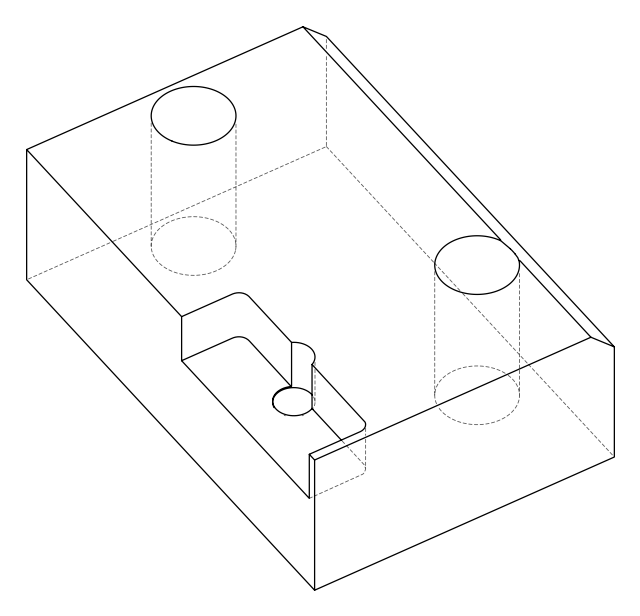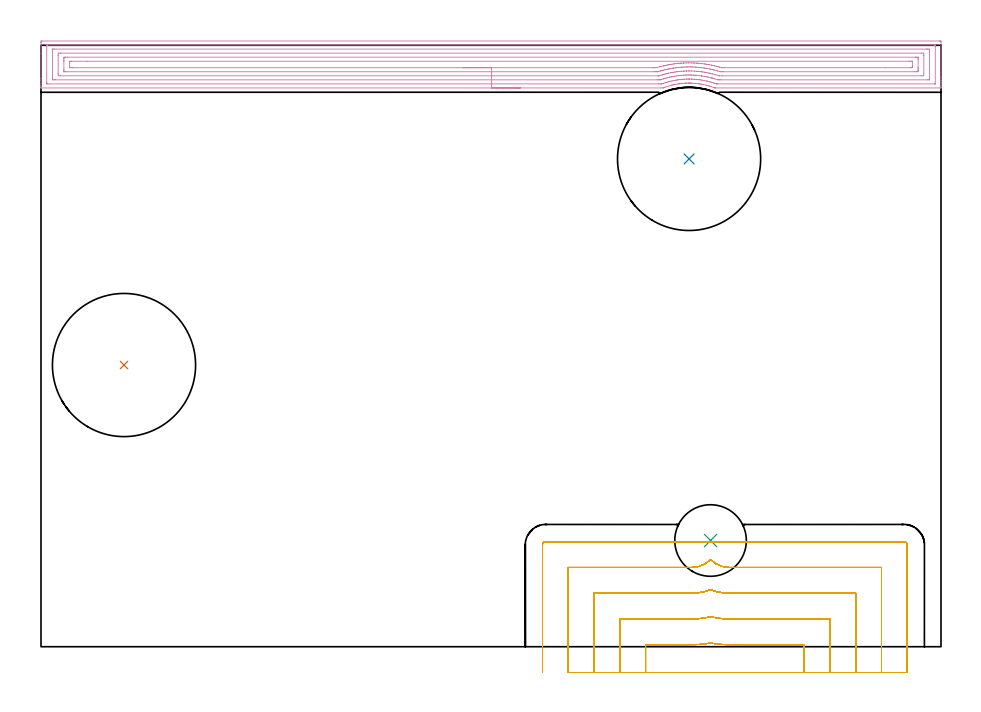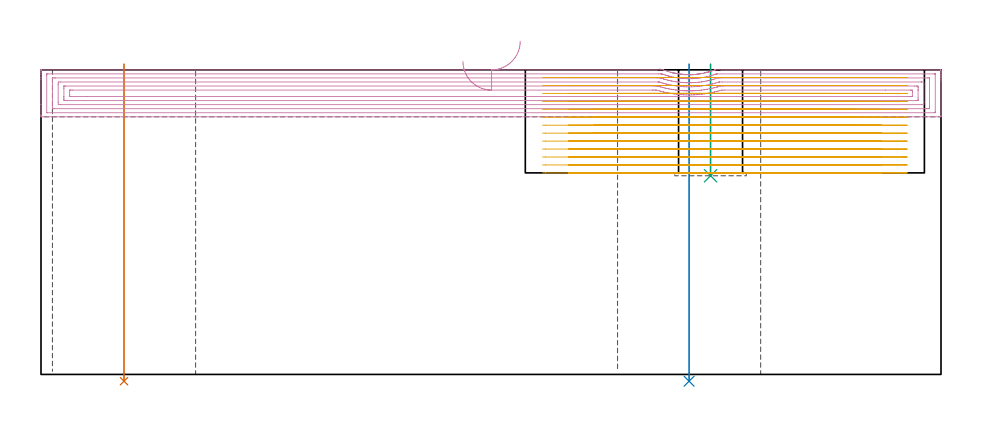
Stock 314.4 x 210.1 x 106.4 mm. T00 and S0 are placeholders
(PLAN: 5 operations, 3 tool changes, 55.8 min)
(1 INDEXABLE_INSERT_DRILL_THROUGH_HOLE_FROM_SOLID | STEP1HOLE | NXT0302_038 | 0.44 min | 208865 mm3)
(2 INDEXABLE_INSERT_DRILL_THROUGH_HOLE_FROM_SOLID_1 | STEP1HOLE_1 | NXT0302_038 | 0.44 min | 208871 mm3)
(3 INDEXABLE_INSERT_DRILL_BLIND_HOLE_FROM_SOLID | STEP1POCKET | UGT0302_004 | 0.16 min | 18144 mm3)
(4 AREA_MILL | FG_CHAMFER_SURFACE | UGT0205_001 | 15.43 min | 42271 mm3)
(5 MILL_OPEN_POCKET | POCKET_OPEN | NXT0201_011 | Follow Part, ap 3, ae 75% | 39.36 min | 199832 mm3)
(TOOL NXT0302_038 | Index. Insert Drill 50mm [880-D5000L50-04] | D50 PA176 FL200 Z2)
(TOOL UGT0302_004 | Indexable Insert Drill 25mm | D25 PA180 FL50 Z2)
(TOOL UGT0205_001 | Chamfer Mill 20 x 3 x 45 deg. | D20 FL50 Z2)
(TOOL NXT0201_011 | ENDMILL 12mm [2P460-1200-NA 1630] | D12 FL38 Z6)
(OP 1 INDEXABLE_INSERT_DRILL_THROUGH_HOLE_FROM_SOLID)
G17 G21 G94 G90
T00 M6
G54
G17 G0 G90 X29. Y98.4 S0 M3
G43 Z116.4 H1
G94 G81 G98 Z-2.373 F250. R108.4
G80
M5
M2
(OP 2 INDEXABLE_INSERT_DRILL_THROUGH_HOLE_FROM_SOLID_1)
G17 G21 G94 G90
T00 M6
G54
G17 G0 G90 X226.4 Y170.4 S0 M3
G43 Z116.4 H1
G94 G81 G98 Z-2.373 F250. R108.4
G80
M5
M2
(OP 3 INDEXABLE_INSERT_DRILL_BLIND_HOLE_FROM_SOLID)
G17 G21 G94 G90
T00 M6
G54
G17 G0 G90 X233.9 Y37.1 S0 M3
G43 Z116.4 H0
G94 G81 G98 Z69.4 F250. R108.4
G80
M5
M2
(OP 4 AREA_MILL)
G17 G21 G94 G90
T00 M6
G54
G17 G0 G90 X167.408 Y195.2 S1061 M3
G43 Z116.4 H0
G94 G1 X167.37 Z115.528 F250.
X167.256 Z114.663
X167.067 Z113.812
X166.805 Z112.98
X166.471 Z112.174
X166.068 Z111.4
X165.599 Z110.664
X165.068 Z109.972
X164.479 Z109.329
X163.835 Z108.739
X163.143 Z108.208
X162.408 Z107.74
X161.634 Z107.337
X160.828 Z107.003
X159.996 Z106.741
X159.144 Z106.552
X158.279 Z106.438
X157.408 Z106.4
X0.157
X0.009 Y195.203 Z106.388
X0.003 Y195.232 Z106.359
X0.001 Y195.258 Z106.334
X0. Y195.63 Z105.969
Y196.075 Z105.524
Y196.704 Z104.891
Y197.911 Z103.686
Y198.489 Z103.105
Y207.273 Z94.324
Y210.989 Z90.608
X0.001 Y211.28 Z90.318
X0.01 Y211.592 Z90.006
X0.321 Y211.599 Z89.999
X313.797 Y211.6 Z90.
X314.081 Y211.598 Z90.001
X314.39 Y211.592 Z90.006
X314.4 Y211.278 Z90.319
Y199.093 Z102.502
Y198.489 Z103.105
Y197.911 Z103.686
Y197.597 Z104.
Y197.018 Z104.578
Y196.704 Z104.891
Y196.075 Z105.524
Y195.63 Z105.969
Y195.258 Z106.333
X314.39 Y195.203 Z106.388
X314.243 Y195.2 Z106.4
X235.722
X235.463 Y195.205 Z106.391
X235.429 Y195.21 Z106.386
X235.275 Y195.266 Z106.33
X234.989 Y195.371 Z106.227
X234.094 Y195.676 Z105.922
X233.491 Y195.859 Z105.735
X233.239 Y195.937 Z105.659
X233.2 Y195.949 Z105.647
X232.57 Y196.123 Z105.472
X232.306 Y196.187 Z105.411
X231.412 Y196.382 Z105.216
X230.814 Y196.493 Z105.104
X230.518 Y196.549 Z105.049
X230.193 Y196.597 Z105.002
X229.922 Y196.636 Z104.96
X229.693 Y196.671 Z104.928
X229.624 Y196.681 Z104.917
X229.029 Y196.746 Z104.848
X228.784 Y196.775 Z104.822
X228.73 Y196.781 Z104.816
X228.137 Y196.824 Z104.768
X227.836 Y196.848 Z104.745
X227.245 Y196.872 Z104.721
X226.941 Y196.885 Z104.711
X226.823 Y196.886
X226.821 Y196.884
X226.444 Y196.885 Z104.703
X226.313
X226.202 Y196.886 Z104.706
X226.047 Y196.887 Z104.709
X225.439 Y196.867 Z104.727
X225.376 Y196.866 Z104.73
X225.153 Y196.859 Z104.737
X224.568 Y196.819 Z104.776
X224.259 Y196.799 Z104.798
X224.197 Y196.792 Z104.804
X223.676 Y196.735 Z104.857
X223.356 Y196.704 Z104.895
X223.335 Y196.701 Z104.898
X223.229 Y196.684 Z104.91
X223.053 Y196.659 Z104.935
X222.783 Y196.621 Z104.973
X222.471 Y196.579 Z105.019
X221.577 Y196.421 Z105.178
X221.508 Y196.406 Z105.193
X220.999 Y196.297 Z105.298
X220.683 Y196.231 Z105.366
X220.299 Y196.141 Z105.457
X220.23 Y196.125 Z105.473
X219.788 Y196.002 Z105.594
X218.894 Y195.737 Z105.862
X218. Y195.439 Z106.159
X217.379 Y195.215 Z106.385
X217.337 Y195.206 Z106.392
X216.537 Y195.2 Z106.4
X157.408
Y196.614 Z104.986
X2.388
X2.01 Y196.621 Z104.979
X2.007 Y196.649 Z104.951
X2.004 Y196.704 Z104.896
X2.001 Y197.091 Z104.509
Y210.096 Z91.504
X2.003 Y210.145 Z91.455
X2.006 Y210.168 Z91.432
X2.008 Y210.175 Z91.425
X2.032 Y210.179 Z91.421
X2.209 Y210.184 Z91.416
X2.299 Y210.185 Z91.415
X312.012
X312.39 Y210.179 Z91.421
X312.394 Y210.151 Z91.449
X312.396 Y210.096 Z91.504
X312.4 Y209.709 Z91.891
X312.399 Y196.704 Z104.896
X312.397 Y196.655 Z104.945
X312.394 Y196.632 Z104.968
X312.392 Y196.625 Z104.975
X312.368 Y196.621 Z104.979
X312.191 Y196.616 Z104.984
X312.101 Y196.615 Z104.985
X236.168
X236.124 Y196.616 Z104.984
X236.035 Y196.621 Z104.979
X235.909 Y196.636 Z104.964
X235.693 Y196.704 Z104.896
X235.275 Y196.844 Z104.756
X235.066 Y196.913 Z104.687
X234.383 Y197.124 Z104.476
X234.02 Y197.233 Z104.367
X233.491 Y197.382 Z104.218
X232.633 Y197.597 Z104.003
X232.589 Y197.606 Z103.994
X231.706 Y197.785 Z103.815
X231.472 Y197.831 Z103.769
X230.814 Y197.943 Z103.657
X230.404 Y198.007 Z103.593
X229.922 Y198.073 Z103.527
X229.382 Y198.137 Z103.463
X229.029 Y198.173 Z103.427
X228.4 Y198.226 Z103.374
X228.137 Y198.244 Z103.356
X227.455 Y198.279 Z103.321
X227.245 Y198.286 Z103.314
X226.54 Y198.302 Z103.298
X226.371 Y198.305 Z103.295
X226.352
X225.66 Y198.289 Z103.311
X225.46 Y198.282 Z103.318
X224.805 Y198.252 Z103.348
X224.568 Y198.238 Z103.362
X223.972 Y198.193 Z103.407
X223.676 Y198.165 Z103.435
X223.161 Y198.111 Z103.489
X222.983 Y198.09 Z103.51
X222.783 Y198.063 Z103.537
X222.376 Y198.004 Z103.596
X221.891 Y197.928 Z103.672
X221.607 Y197.88 Z103.72
X220.999 Y197.77 Z103.83
X220.853 Y197.742 Z103.858
X220.106 Y197.586 Z104.014
X219.399 Y197.412 Z104.188
X219.317 Y197.39 Z104.21
X219.214 Y197.361 Z104.239
X218.706 Y197.212 Z104.388
X218.322 Y197.097 Z104.503
X218.022 Y197.003 Z104.597
X217.43 Y196.812 Z104.788
X217.348 Y196.785 Z104.815
X217.104 Y196.704 Z104.896
X216.94 Y196.65 Z104.95
X216.88 Y196.631 Z104.969
X216.804 Y196.621 Z104.979
X216.627 Y196.617 Z104.983
X216.537 Y196.615 Z104.985
X215.734 Y196.614 Z104.986
X157.408
Y198.029 Z103.572
X5.065 Z103.571
X4.632 Y198.03 Z103.57
X4.172 Y198.033 Z103.567
X4.028 Y198.035 Z103.565
X4.01 Y198.317 Z103.283
X4.004 Y198.489 Z103.111
X4.001 Y198.661 Z102.939
Y208.482 Z93.118
X4.006 Y208.655 Z92.945
X4.01 Y208.764 Z92.836
X4.058 Y208.766 Z92.834
X4.172 Y208.769 Z92.831
X4.605 Y208.771 Z92.829
X309.335
X309.768 Y208.77 Z92.83
X310.228 Y208.767 Z92.833
X310.372 Y208.765 Z92.835
X310.39 Y208.483 Z93.117
X310.396 Y208.311 Z93.289
X310.399 Y208.139 Z93.461
Y198.318 Z103.282
X310.394 Y198.145 Z103.455
X310.39 Y198.036 Z103.564
X310.342 Y198.034 Z103.566
X310.228 Y198.032 Z103.568
X309.795 Y198.029 Z103.571
X237.52
X237.06 Y198.031 Z103.569
X236.622 Y198.035 Z103.565
X236.398 Y198.04 Z103.56
X235.275 Y198.396 Z103.204
X234.972 Y198.489 Z103.111
X234.515 Y198.621 Z102.979
X234.383 Y198.658 Z102.942
X234.153 Y198.72 Z102.88
X233.491 Y198.877 Z102.723
X232.987 Y198.994 Z102.606
X232.599 Y199.074 Z102.526
X231.869 Y199.219 Z102.381
X231.706 Y199.248 Z102.352
X230.903 Y199.382 Z102.218
X230.814 Y199.396 Z102.205
X230.799 Y199.398 Z102.202
X229.922 Y199.509 Z102.091
X229.778 Y199.526 Z102.074
X229.029 Y199.598 Z102.002
X228.793 Y199.618 Z101.982
X228.137 Y199.661 Z101.939
X227.842 Y199.678 Z101.922
X227.245 Y199.699 Z101.901
X226.92 Y199.707 Z101.893
X226.352 Y199.713 Z101.887
X226.026 Y199.709 Z101.891
X225.46 Y199.696 Z101.904
X225.157 Y199.686 Z101.914
X224.568 Y199.657 Z101.943
X224.31 Y199.641 Z101.959
X223.676 Y199.592 Z102.008
X223.483 Y199.575 Z102.025
X222.783 Y199.501 Z102.099
X222.677 Y199.488 Z102.112
X221.895 Y199.382 Z102.218
X221.126 Y199.255 Z102.345
X220.999 Y199.232 Z102.368
X220.376 Y199.113 Z102.487
X220.106 Y199.058 Z102.542
X219.639 Y198.957 Z102.643
X219.214 Y198.859 Z102.741
X218.918 Y198.786 Z102.814
X218.322 Y198.63 Z102.97
X218.212 Y198.6 Z103.
X217.83 Y198.489 Z103.111
X217.522 Y198.396 Z103.204
X217.43 Y198.368 Z103.232
X216.846 Y198.181 Z103.419
X216.537 Y198.083 Z103.517
X216.423 Y198.049 Z103.551
X216.32 Y198.036 Z103.564
X216.102 Y198.032 Z103.568
X215.645 Y198.03 Z103.57
X215.213 Y198.029 Z103.571
X157.408 Z103.572
Y199.443 Z102.157
X6.788
X6.025 Y199.45 Z102.15
X6.001 Y200.231 Z101.369
Y200.275 Z101.325
Y206.525 Z95.075
X6.024 Y207.35 Z94.25
X6.849 Y207.357 Z94.243
X6.91
X307.612
X308.375 Y207.35 Z94.25
X308.399 Y206.569 Z95.031
X308.4 Y206.525 Z95.075
X308.399 Y200.275 Z101.325
X308.376 Y199.45 Z102.15
X307.551 Y199.443 Z102.157
X307.49
X237.952
X237.06 Y199.444 Z102.156
X236.997 Y199.445 Z102.155
X236.897 Y199.45 Z102.15
X236.774 Y199.477 Z102.123
X235.765 Y199.785 Z101.815
X235.275 Y199.924 Z101.676
X234.534 Y200.124 Z101.476
X234.383 Y200.161 Z101.439
X233.902 Y200.275 Z101.325
X233.491 Y200.366 Z101.234
X233.376 Y200.39 Z101.21
X232.599 Y200.542 Z101.058
X232.27 Y200.604 Z100.996
X231.706 Y200.698 Z100.902
X231.205 Y200.777 Z100.823
X230.814 Y200.83 Z100.77
X230.178 Y200.911 Z100.689
X229.922 Y200.939 Z100.661
X229.186 Y201.011 Z100.589
X229.029 Y201.024 Z100.576
X228.226 Y201.079 Z100.521
X227.245 Y201.12 Z100.48
X226.388 Y201.133 Z100.467
X226.352
X225.511 Y201.117 Z100.483
X225.46 Y201.116 Z100.484
X224.653 Y201.082 Z100.518
X224.568 Y201.078 Z100.522
X223.816 Y201.028 Z100.572
X223.676 Y201.016 Z100.584
X222.998 Y200.953 Z100.647
X222.783 Y200.93 Z100.67
X222.199 Y200.86 Z100.74
X221.891 Y200.819 Z100.781
X221.417 Y200.75 Z100.85
X220.999 Y200.684 Z100.916
X220.649 Y200.625 Z100.975
X220.106 Y200.528 Z101.072
X219.895 Y200.487 Z101.113
X219.214 Y200.349 Z101.251
X219.153 Y200.336 Z101.264
X218.878 Y200.275 Z101.325
X218.429 Y200.167 Z101.433
X218.322 Y200.14 Z101.46
X217.724 Y199.98 Z101.62
X217.43 Y199.898 Z101.702
X217.031 Y199.781 Z101.819
X216.537 Y199.633 Z101.967
X216.345 Y199.574 Z102.026
X216.041 Y199.482 Z102.118
X215.952 Y199.455 Z102.145
X215.852 Y199.45 Z102.15
X215.645 Y199.444 Z102.156
X215.584 Y199.443 Z102.157
X157.408
Y200.857 Z100.743
X8.634 Y200.858 Z100.742
X8.048 Y200.861 Z100.739
X8.019 Y200.864 Z100.736
X8.01 Y200.871 Z100.729
X8.004 Y200.906 Z100.694
X8.001 Y201.168 Z100.432
X8. Y201.802 Z99.798
Y204.481 Z97.119
Y204.739 Z96.861
X8.003 Y205.371 Z96.229
X8.01 Y205.632 Z95.968
X8.022 Y205.936 Z95.664
X8.326 Y205.94 Z95.66
X8.634 Y205.942 Z95.658
X9.215 Y205.943 Z95.657
X305.456
X305.766 Y205.942 Z95.658
X306.352 Y205.939 Z95.661
X306.381 Y205.936 Z95.664
X306.39 Y205.929 Z95.671
X306.397 Y205.894 Z95.706
X306.399 Y205.632 Z95.968
X306.4 Y204.998 Z96.602
Y202.319 Z99.281
Y202.061 Z99.539
X306.397 Y201.429 Z100.171
X306.39 Y201.168 Z100.432
X306.378 Y200.864 Z100.736
X306.074 Y200.86 Z100.74
X305.766 Y200.858 Z100.742
X305.185 Y200.857 Z100.743
X238.263
X237.952 Y200.858 Z100.742
X237.366 Y200.862 Z100.738
X237.295 Y200.864 Z100.736
X237.203 Y200.89 Z100.71
X237.06 Y200.931 Z100.669
X236.28 Y201.168 Z100.432
X236.168 Y201.201 Z100.399
X236.122 Y201.214 Z100.386
X235.275 Y201.433 Z100.167
X234.921 Y201.523 Z100.077
X234.383 Y201.645 Z99.955
X233.773 Y201.778 Z99.822
X233.491 Y201.835 Z99.765
X232.664 Y201.995 Z99.605
X232.599 Y202.006 Z99.594
X232.274 Y202.061 Z99.539
X231.706 Y202.151 Z99.449
X231.6 Y202.167 Z99.433
X230.814 Y202.269 Z99.331
X230.577 Y202.298 Z99.302
X229.922 Y202.366 Z99.234
X229.584 Y202.398 Z99.202
X229.029 Y202.442 Z99.158
X228.62 Y202.471 Z99.129
X228.137 Y202.496 Z99.104
X227.682 Y202.516 Z99.084
X227.245 Y202.529 Z99.071
X226.768 Y202.538 Z99.062
X226.352 Y202.541 Z99.059
X225.878 Y202.536 Z99.064
X225.46 Y202.526 Z99.074
X225.01 Y202.511 Z99.089
X224.568 Y202.491 Z99.109
X224.16 Y202.469 Z99.131
X223.676 Y202.436 Z99.164
X223.328 Y202.409 Z99.191
X222.783 Y202.359 Z99.241
X222.513 Y202.331 Z99.269
X221.891 Y202.259 Z99.341
X221.715 Y202.237 Z99.363
X220.999 Y202.137 Z99.463
X220.933 Y202.127 Z99.473
X220.519 Y202.061 Z99.539
X220.165 Y202.002 Z99.598
X220.106 Y201.991 Z99.609
X219.414 Y201.861 Z99.739
X219.214 Y201.821 Z99.779
X218.675 Y201.707 Z99.893
X218.322 Y201.629 Z99.971
X217.949 Y201.541 Z100.059
X217.43 Y201.413 Z100.187
X217.235 Y201.362 Z100.238
X216.537 Y201.172 Z100.428
X216.522 Y201.168 Z100.432
X215.847 Y200.966 Z100.634
X215.645 Y200.906 Z100.694
X215.498 Y200.864 Z100.736
X215.354 Y200.861 Z100.739
X215.062 Y200.858 Z100.742
X214.753 Y200.857 Z100.743
X214.171
X157.408
Y202.271 Z99.329
X11.1
X10.418 Y202.273 Z99.327
X10.205 Y202.274 Z99.326
X10.062 Y202.278 Z99.322
X10.01 Y202.288 Z99.312
X10.007 Y202.319 Z99.281
X10.002 Y202.478 Z99.122
X10. Y203.846 Z97.754
X10.001 Y204.264 Z97.336
X10.005 Y204.404 Z97.196
X10.01 Y204.511 Z97.089
X10.079 Y204.522 Z97.078
X10.418 Y204.526 Z97.074
X10.63 Y204.528 Z97.072
X16.049 Y204.529 Z97.071
X303.3
X303.982 Y204.527 Z97.073
X304.195 Y204.526 Z97.074
X304.338 Y204.522 Z97.078
X304.391 Y204.511 Z97.089
X304.393 Y204.481 Z97.119
X304.398 Y204.322 Z97.278
X304.4 Y202.954 Z98.646
X304.399 Y202.536 Z99.064
X304.395 Y202.396 Z99.204
X304.39 Y202.29 Z99.31
X304.321 Y202.278 Z99.322
X303.982 Y202.274 Z99.326
X303.77 Y202.272 Z99.328
X294.986 Y202.271 Z99.329
X238.634 Y202.272 Z99.328
X237.952 Y202.276 Z99.324
X237.735 Y202.278 Z99.322
X237.06 Y202.467 Z99.133
X236.498 Y202.623 Z98.977
X236.168 Y202.708 Z98.892
X235.303 Y202.926 Z98.674
X235.275 Y202.933 Z98.667
X235.185 Y202.954 Z98.646
X234.383 Y203.125 Z98.475
X234.167 Y203.17 Z98.43
X233.491 Y203.299 Z98.301
X233.067 Y203.377 Z98.223
X232.599 Y203.455 Z98.145
X232.003 Y203.549 Z98.051
X231.706 Y203.59 Z98.01
X230.975 Y203.685 Z97.915
X230.814 Y203.704 Z97.896
X229.976 Y203.792 Z97.808
X229.922 Y203.797 Z97.803
X229.334 Y203.846 Z97.754
X228.968 Y203.872 Z97.728
X228.137 Y203.917 Z97.683
X228.062 Y203.921 Z97.679
X227.141 Y203.951 Z97.649
X226.24 Y203.959 Z97.641
X225.363 Y203.943 Z97.657
X224.504 Y203.91 Z97.69
X224.413 Y203.905 Z97.695
X223.676 Y203.862 Z97.738
X223.445 Y203.846 Z97.754
X222.836 Y203.794 Z97.806
X222.783 Y203.789 Z97.811
X222.028 Y203.71 Z97.89
X221.891 Y203.694 Z97.906
X221.235 Y203.61 Z97.99
X220.999 Y203.577 Z98.023
X220.456 Y203.497 Z98.103
X220.106 Y203.441 Z98.159
X219.689 Y203.371 Z98.229
X219.214 Y203.286 Z98.314
X218.935 Y203.233 Z98.367
X218.322 Y203.111 Z98.489
X218.192 Y203.084 Z98.516
X217.594 Y202.954 Z98.646
X217.461 Y202.922 Z98.678
X217.43 Y202.915 Z98.685
X216.748 Y202.743 Z98.857
X216.537 Y202.687 Z98.913
X216.047 Y202.552 Z99.048
X215.09 Y202.282 Z99.318
X214.753 Y202.276 Z99.324
X214.54 Y202.273 Z99.327
X213.86 Y202.271 Z99.329
X213.65
X157.408
X156.536 Z99.367
X155.671 Z99.481
X154.819 Z99.67
X153.987 Z99.932
X153.181 Z100.266
X152.408 Z100.669
X151.672 Z101.137
X150.98 Z101.668
X150.337 Z102.258
X149.747 Z102.901
X149.216 Z103.593
X148.747 Z104.329
X148.345 Z105.103
X148.011 Z105.909
X147.748 Z106.741
X147.56 Z107.592
X147.446 Z108.457
X147.408 Z109.329
G0 Z116.4
M5
M2
(OP 5 MILL_OPEN_POCKET)
G17 G21 G94 G90
T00 M6
G54
G17 G0 G90 X266.6 Y-9. S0 M3
G43 Z116.49 H1
Z103.714
G94 G1 Y-6. F250.
Y0.7 F500.
X240.384
G2 X233.901 Y1.289 R36.
X227.418 Y0.7 R36.
G1 X211.2
Y-6.
Y-9. F250.
X275.6
Y-6.
Y9.7 F500.
X240.384
G2 X233.901 Y10.49 R27.
X227.418 Y9.7 R27.
G1 X202.2
Y-6.
Y-9. F250.
X284.6
Y-6.
Y18.7 F500.
X240.384
G2 X233.901 Y19.908 R18.
X227.418 Y18.7 R18.
G1 X193.2
Y-6.
Y-9. F250.
X293.6
Y-6.
Y27.7 F500.
X240.384
G2 X233.901 Y30.457 R9.
X227.418 Y27.7 R9.
G1 X184.2
Y-6.
Y-9. F250.
X302.6
Y-6.
Y35.6 F500.
G3 X301.5 Y36.7 R1.1
G1 X240.384
X237.384 F250.
X230.418
X227.418
X176.3 F500.
G3 X175.2 Y35.6 R1.1
G1 Y-6.
Y-9. F250.
G0 X266.6 Z100.938
G1 Y-6.
Y0.7 F500.
X240.382
G2 X233.9 Y1.288 R36.
X227.418 Y0.7 R36.
G1 X211.2
Y-6.
Y-9. F250.
X275.6
Y-6.
Y9.7 F500.
X240.382
G2 X233.9 Y10.49 R27.
X227.418 Y9.7 R27.
G1 X202.2
Y-6.
Y-9. F250.
X284.6
Y-6.
Y18.7 F500.
X240.382
G2 X233.9 Y19.908 R18.
X227.418 Y18.7 R18.
G1 X193.2
Y-6.
Y-9. F250.
X293.6
Y-6.
Y27.7 F500.
X240.382
G2 X233.9 Y30.456 R9.
X227.418 Y27.7 R9.
G1 X184.2
Y-6.
Y-9. F250.
X302.6
Y-6.
Y35.6 F500.
G3 X301.5 Y36.7 R1.1
G1 X240.382
X237.382 F250.
X230.418
X227.418
X176.3 F500.
G3 X175.2 Y35.6 R1.1
G1 Y-6.
Y-9. F250.
G0 X266.6 Z98.162
G1 Y-6.
Y0.7 F500.
X240.382
G2 X233.9 Y1.288 R36.
X227.418 Y0.7 R36.
G1 X211.2
Y-6.
Y-9. F250.
X275.6
Y-6.
Y9.7 F500.
X240.382
G2 X233.9 Y10.49 R27.
X227.418 Y9.7 R27.
G1 X202.2
Y-6.
Y-9. F250.
X284.6
Y-6.
Y18.7 F500.
X240.382
G2 X233.9 Y19.908 R18.
X227.418 Y18.7 R18.
G1 X193.2
Y-6.
Y-9. F250.
X293.6
Y-6.
Y27.7 F500.
X240.382
G2 X233.9 Y30.456 R9.
X227.418 Y27.7 R9.
G1 X184.2
Y-6.
Y-9. F250.
X302.6
Y-6.
Y35.6 F500.
G3 X301.5 Y36.7 R1.1
G1 X240.382
X237.382 F250.
X230.418
X227.418
X176.3 F500.
G3 X175.2 Y35.6 R1.1
G1 Y-6.
Y-9. F250.
G0 X266.6 Z95.385
G1 Y-6.
Y0.7 F500.
X240.384
G2 X233.901 Y1.289 R36.
X227.418 Y0.7 R36.
G1 X211.2
Y-6.
Y-9. F250.
X275.6
Y-6.
Y9.7 F500.
X240.384
G2 X233.901 Y10.49 R27.
X227.418 Y9.7 R27.
G1 X202.2
Y-6.
Y-9. F250.
X284.6
Y-6.
Y18.7 F500.
X240.384
G2 X233.901 Y19.908 R18.
X227.418 Y18.7 R18.
G1 X193.2
Y-6.
Y-9. F250.
X293.6
Y-6.
Y27.7 F500.
X240.384
G2 X233.901 Y30.457 R9.
X227.418 Y27.7 R9.
G1 X184.2
Y-6.
Y-9. F250.
X302.6
Y-6.
Y35.6 F500.
G3 X301.5 Y36.7 R1.1
G1 X240.384
X237.384 F250.
X230.418
X227.418
X176.3 F500.
G3 X175.2 Y35.6 R1.1
G1 Y-6.
Y-9. F250.
G0 X266.6 Z92.609
G1 Y-6.
Y0.7 F500.
X240.379
G2 X233.898 Y1.288 R36.
X227.418 Y0.7 R36.
G1 X211.2
Y-6.
Y-9. F250.
X275.6
Y-6.
Y9.7 F500.
X240.379
G2 X233.898 Y10.489 R27.
X227.418 Y9.7 R27.
G1 X202.2
Y-6.
Y-9. F250.
X284.6
Y-6.
Y18.7 F500.
X240.379
G2 X233.898 Y19.907 R18.
X227.418 Y18.7 R18.
G1 X193.2
Y-6.
Y-9. F250.
X293.6
Y-6.
Y27.7 F500.
X240.379
G2 X233.898 Y30.455 R9.
X227.418 Y27.7 R9.
G1 X184.2
Y-6.
Y-9. F250.
X302.6
Y-6.
Y35.6 F500.
G3 X301.5 Y36.7 R1.1
G1 X240.379
X237.379 F250.
X230.418
X227.418
X176.3 F500.
G3 X175.2 Y35.6 R1.1
G1 Y-6.
Y-9. F250.
G0 X266.6 Z89.833
G1 Y-6.
Y0.7 F500.
X240.379
G2 X233.898 Y1.288 R36.
X227.418 Y0.7 R36.
G1 X211.2
Y-6.
Y-9. F250.
X275.6
Y-6.
Y9.7 F500.
X240.379
G2 X233.898 Y10.489 R27.
X227.418 Y9.7 R27.
G1 X202.2
Y-6.
Y-9. F250.
X284.6
Y-6.
Y18.7 F500.
X240.379
G2 X233.898 Y19.907 R18.
X227.418 Y18.7 R18.
G1 X193.2
Y-6.
Y-9. F250.
X293.6
Y-6.
Y27.7 F500.
X240.379
G2 X233.898 Y30.455 R9.
X227.418 Y27.7 R9.
G1 X184.2
Y-6.
Y-9. F250.
X302.6
Y-6.
Y35.6 F500.
G3 X301.5 Y36.7 R1.1
G1 X240.379
X237.379 F250.
X230.418
X227.418
X176.3 F500.
G3 X175.2 Y35.6 R1.1
G1 Y-6.
Y-9. F250.
G0 X266.6 Z87.057
G1 Y-6.
Y0.7 F500.
X240.379
G2 X233.899 Y1.288 R36.
X227.418 Y0.7 R36.
G1 X211.2
Y-6.
Y-9. F250.
X275.6
Y-6.
Y9.7 F500.
X240.379
G2 X233.899 Y10.489 R27.
X227.418 Y9.7 R27.
G1 X202.2
Y-6.
Y-9. F250.
X284.6
Y-6.
Y18.7 F500.
X240.379
G2 X233.899 Y19.907 R18.
X227.418 Y18.7 R18.
G1 X193.2
Y-6.
Y-9. F250.
X293.6
Y-6.
Y27.7 F500.
X240.379
G2 X233.899 Y30.455 R9.
X227.418 Y27.7 R9.
G1 X184.2
Y-6.
Y-9. F250.
X302.6
Y-6.
Y35.6 F500.
G3 X301.5 Y36.7 R1.1
G1 X240.379
X237.379 F250.
X230.418
X227.418
X176.3 F500.
G3 X175.2 Y35.6 R1.1
G1 Y-6.
Y-9. F250.
G0 X266.6 Z84.281
G1 Y-6.
Y0.7 F500.
X240.379
G2 X233.898 Y1.288 R36.
X227.418 Y0.7 R36.
G1 X211.2
Y-6.
Y-9. F250.
X275.6
Y-6.
Y9.7 F500.
X240.379
G2 X233.898 Y10.489 R27.
X227.418 Y9.7 R27.
G1 X202.2
Y-6.
Y-9. F250.
X284.6
Y-6.
Y18.7 F500.
X240.379
G2 X233.898 Y19.907 R18.
X227.418 Y18.7 R18.
G1 X193.2
Y-6.
Y-9. F250.
X293.6
Y-6.
Y27.7 F500.
X240.379
G2 X233.898 Y30.455 R9.
X227.418 Y27.7 R9.
G1 X184.2
Y-6.
Y-9. F250.
X302.6
Y-6.
Y35.6 F500.
G3 X301.5 Y36.7 R1.1
G1 X240.379
X237.379 F250.
X230.418
X227.418
X176.3 F500.
G3 X175.2 Y35.6 R1.1
G1 Y-6.
Y-9. F250.
G0 X266.6 Z81.505
G1 Y-6.
Y0.7 F500.
X240.379
G2 X233.898 Y1.288 R36.
X227.418 Y0.7 R36.
G1 X211.2
Y-6.
Y-9. F250.
X275.6
Y-6.
Y9.7 F500.
X240.379
G2 X233.898 Y10.489 R27.
X227.418 Y9.7 R27.
G1 X202.2
Y-6.
Y-9. F250.
X284.6
Y-6.
Y18.7 F500.
X240.379
G2 X233.898 Y19.907 R18.
X227.418 Y18.7 R18.
G1 X193.2
Y-6.
Y-9. F250.
X293.6
Y-6.
Y27.7 F500.
X240.379
G2 X233.898 Y30.455 R9.
X227.418 Y27.7 R9.
G1 X184.2
Y-6.
Y-9. F250.
X302.6
Y-6.
Y35.6 F500.
G3 X301.5 Y36.7 R1.1
G1 X240.379
X237.379 F250.
X230.418
X227.418
X176.3 F500.
G3 X175.2 Y35.6 R1.1
G1 Y-6.
Y-9. F250.
G0 X266.6 Z78.728
G1 Y-6.
Y0.7 F500.
X240.384
G2 X233.901 Y1.289 R36.
X227.418 Y0.7 R36.
G1 X211.2
Y-6.
Y-9. F250.
X275.6
Y-6.
Y9.7 F500.
X240.384
G2 X233.901 Y10.49 R27.
X227.418 Y9.7 R27.
G1 X202.2
Y-6.
Y-9. F250.
X284.6
Y-6.
Y18.7 F500.
X240.384
G2 X233.901 Y19.908 R18.
X227.418 Y18.7 R18.
G1 X193.2
Y-6.
Y-9. F250.
X293.6
Y-6.
Y27.7 F500.
X240.384
G2 X233.901 Y30.457 R9.
X227.418 Y27.7 R9.
G1 X184.2
Y-6.
Y-9. F250.
X302.6
Y-6.
Y35.6 F500.
G3 X301.5 Y36.7 R1.1
G1 X240.384
X237.384 F250.
X230.418
X227.418
X176.3 F500.
G3 X175.2 Y35.6 R1.1
G1 Y-6.
Y-9. F250.
G0 X266.6 Z75.952
G1 Y-6.
Y0.7 F500.
X240.384
G2 X233.901 Y1.289 R36.
X227.418 Y0.7 R36.
G1 X211.2
Y-6.
Y-9. F250.
X275.6
Y-6.
Y9.7 F500.
X240.384
G2 X233.901 Y10.49 R27.
X227.418 Y9.7 R27.
G1 X202.2
Y-6.
Y-9. F250.
X284.6
Y-6.
Y18.7 F500.
X240.384
G2 X233.901 Y19.908 R18.
X227.418 Y18.7 R18.
G1 X193.2
Y-6.
Y-9. F250.
X293.6
Y-6.
Y27.7 F500.
X240.384
G2 X233.901 Y30.457 R9.
X227.418 Y27.7 R9.
G1 X184.2
Y-6.
Y-9. F250.
X302.6
Y-6.
Y35.6 F500.
G3 X301.5 Y36.7 R1.1
G1 X240.384
X237.384 F250.
X230.418
X227.418
X176.3 F500.
G3 X175.2 Y35.6 R1.1
G1 Y-6.
Y-9. F250.
G0 X266.6 Z73.176
G1 Y-6.
Y0.7 F500.
X240.379
G2 X233.898 Y1.288 R36.
X227.418 Y0.7 R36.
G1 X211.2
Y-6.
Y-9. F250.
X275.6
Y-6.
Y9.7 F500.
X240.379
G2 X233.898 Y10.489 R27.
X227.418 Y9.7 R27.
G1 X202.2
Y-6.
Y-9. F250.
X284.6
Y-6.
Y18.7 F500.
X240.379
G2 X233.898 Y19.907 R18.
X227.418 Y18.7 R18.
G1 X193.2
Y-6.
Y-9. F250.
X293.6
Y-6.
Y27.7 F500.
X240.379
G2 X233.898 Y30.455 R9.
X227.418 Y27.7 R9.
G1 X184.2
Y-6.
Y-9. F250.
X302.6
Y-6.
Y35.6 F500.
G3 X301.5 Y36.7 R1.1
G1 X240.379
X237.379 F250.
X230.418
X227.418
X176.3 F500.
G3 X175.2 Y35.6 R1.1
G1 Y-6.
Y-9. F250.
G0 X266.6 Z70.4
G1 Y-6.
Y0.7 F500.
X240.378
G2 X233.898 Y1.288 R36.
X227.418 Y0.7 R36.
G1 X211.2
Y-6.
Y-9. F250.
X275.6
Y-6.
Y9.7 F500.
X240.378
G2 X233.898 Y10.489 R27.
X227.418 Y9.7 R27.
G1 X202.2
Y-6.
Y-9. F250.
X284.6
Y-6.
Y18.7 F500.
X240.378
G2 X233.898 Y19.907 R18.
X227.418 Y18.7 R18.
G1 X193.2
Y-6.
Y-9. F250.
X293.6
Y-6.
Y27.7 F500.
X240.378
G2 X233.898 Y30.454 R9.
X227.418 Y27.7 R9.
G1 X184.2
Y-6.
Y-9. F250.
X302.6
Y-6.
Y35.6 F500.
G3 X301.5 Y36.7 R1.1
G1 X240.378
X237.378 F250.
X230.418
X227.418
X176.3 F500.
G3 X175.2 Y35.6 R1.1
G1 Y-6.
Y-9. F250.
G0 Z116.49
M5
M2
